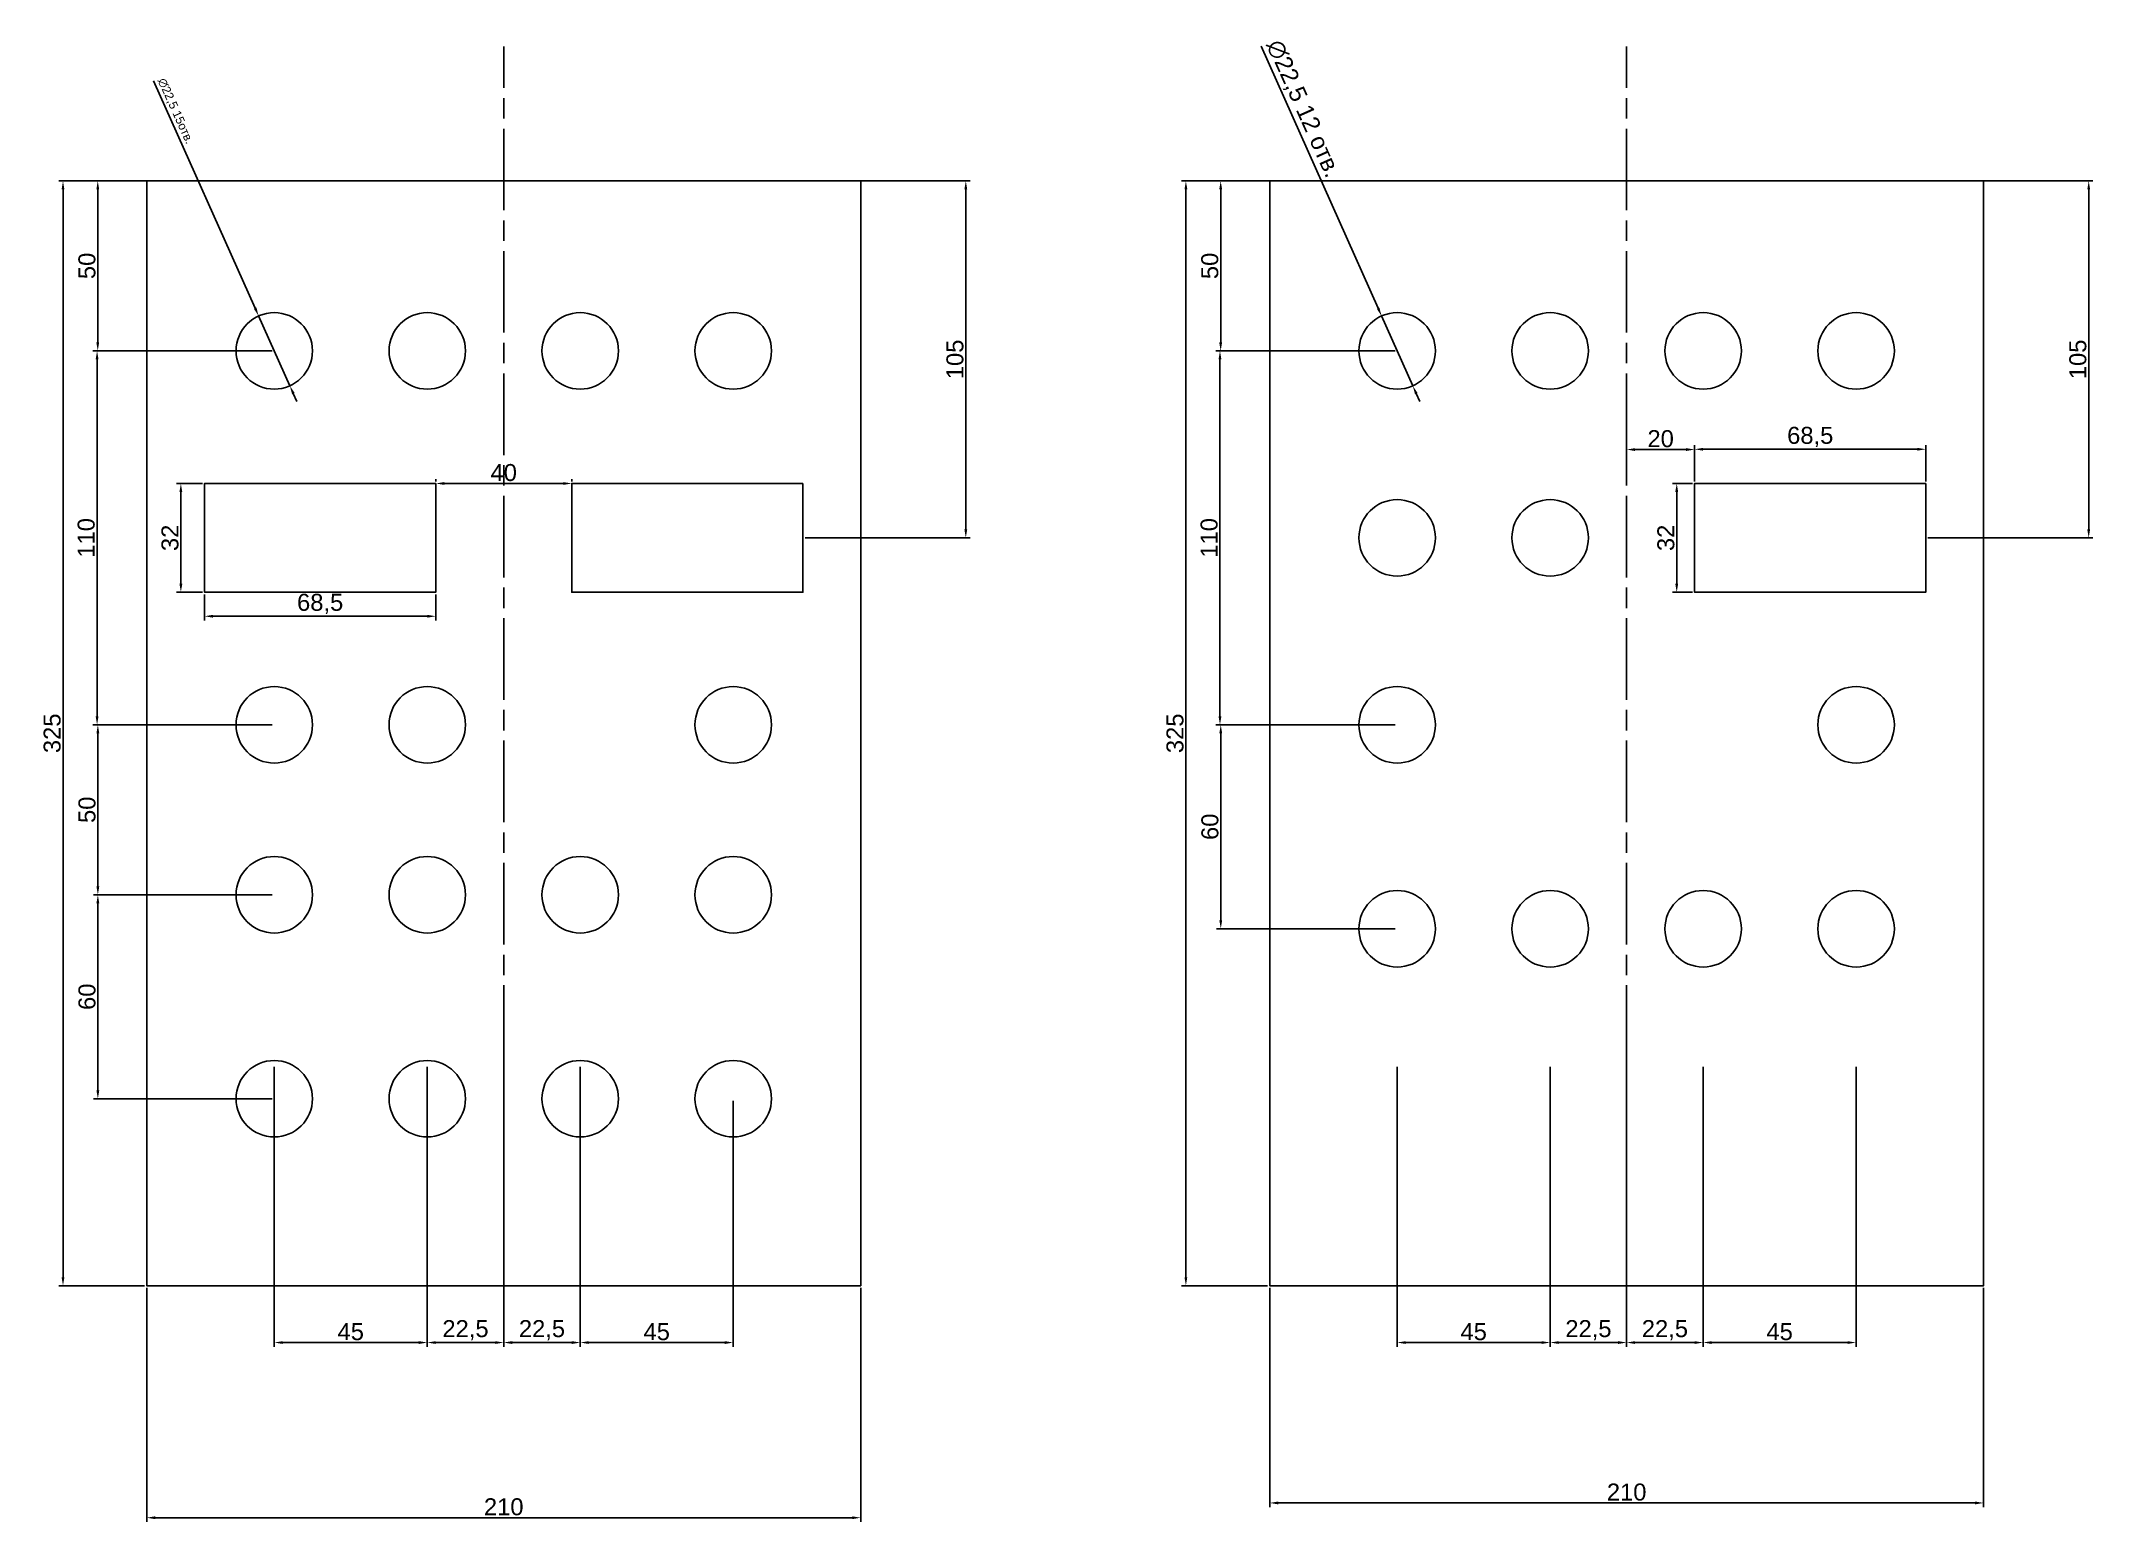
# Model space of a CAD drawing. Header units: millimetres. Extents: x 3430 to 4034, y 561 to 997.
import ezdxf

# ---------------------------------------------------------------- set-up
doc = ezdxf.new("R2010")
doc.units = ezdxf.units.MM
doc.linetypes.add('ACAD_ISO08W100', pattern=[36, 24, -3, 6, -3])
doc.styles.get("Standard").update_dxf_attribs({"font": 'arial.ttf'})
doc.dimstyles.new('ISO-25', dxfattribs={"dimtxt": 2.5, "dimasz": 2.5, "dimexe": 1.25, "dimexo": 0.625, "dimtad": 1, "dimtxsty": 'Standard', "dimcen": 2.5, "dimadec": 0, "dimazin": 0, "dimtfac": 1, "dimtmove": 0, "dimatfit": 3, "dimfxl": 1, "dimarcsym": 0})

# ---------------------------------------------------------------- blocks, each defined once
blk = doc.blocks.new('*D2')
at = {"color": 0, "lineweight": -2, "transparency": 16777216}
for p, q in [((3463.13, 985.02), (3493.02, 918.11)), ((3503.22, 895.29), (3494.04, 915.83)), ((3504.24, 893), (3505.26, 890.72))]:
    blk.add_line(p, q, dxfattribs=at)
at = {"color": 0, "transparency": 16777216}
for points in [[(3493.4, 918.28), (3492.64, 917.94), (3494.04, 915.83)], [(3504.62, 893.17), (3503.86, 892.83), (3503.22, 895.29)]]:
    blk.add_solid(points, dxfattribs=at)
at = {"layer": 'Defpoints', "color": 0, "transparency": 16777216}
for p in [(3494.04, 915.83), (3503.22, 895.29)]:
    blk.add_point(p, dxfattribs=at)
at = {"color": 0, "transparency": 16777216, "insert": (3469.5, 976.07), "char_height": 2.5, "attachment_point": 5, "rotation": 294.07673}
blk.add_mtext('∅22,5 15отв.', dxfattribs=at)
blk = doc.blocks.new('*D3')
at = {"color": 0, "lineweight": -2, "transparency": 16777216}
for p, q in [((3505.51, 955.56), (3445.46, 955.56)), ((3446.71, 953.06), (3446.71, 908.06)), ((3498.01, 905.56), (3445.46, 905.56))]:
    blk.add_line(p, q, dxfattribs=at)
at = {"color": 0, "transparency": 16777216}
for points in [[(3446.3, 953.06), (3447.13, 953.06), (3446.71, 955.56)], [(3446.3, 908.06), (3447.13, 908.06), (3446.71, 905.56)]]:
    blk.add_solid(points, dxfattribs=at)
at = {"layer": 'Defpoints', "color": 0, "transparency": 16777216}
for p in [(3506.13, 955.56), (3446.71, 905.56), (3498.63, 905.56)]:
    blk.add_point(p, dxfattribs=at)
at = {"color": 0, "transparency": 16777216, "insert": (3443.54, 930.56), "char_height": 5, "attachment_point": 5, "rotation": 90}
blk.add_mtext('50', dxfattribs=at)
blk = doc.blocks.new('*D4')
at = {"color": 0, "lineweight": -2, "transparency": 16777216}
for p, q in [((3498.01, 905.56), (3445.26, 905.56)), ((3446.51, 903.06), (3446.51, 798.06)), ((3498.01, 795.56), (3445.26, 795.56))]:
    blk.add_line(p, q, dxfattribs=at)
at = {"color": 0, "transparency": 16777216}
for points in [[(3446.09, 903.06), (3446.93, 903.06), (3446.51, 905.56)], [(3446.09, 798.06), (3446.93, 798.06), (3446.51, 795.56)]]:
    blk.add_solid(points, dxfattribs=at)
at = {"layer": 'Defpoints', "color": 0, "transparency": 16777216}
for p in [(3498.63, 905.56), (3446.51, 795.56), (3498.63, 795.56)]:
    blk.add_point(p, dxfattribs=at)
at = {"color": 0, "transparency": 16777216, "insert": (3443.33, 850.56), "char_height": 5, "attachment_point": 5, "rotation": 90}
blk.add_mtext('110', dxfattribs=at)
blk = doc.blocks.new('*D5')
at = {"color": 0, "lineweight": -2, "transparency": 16777216}
for p, q in [((3498.01, 795.56), (3445.49, 795.56)), ((3446.74, 793.06), (3446.74, 748.06)), ((3498.01, 745.56), (3445.49, 745.56))]:
    blk.add_line(p, q, dxfattribs=at)
at = {"color": 0, "transparency": 16777216}
for points in [[(3446.32, 793.06), (3447.16, 793.06), (3446.74, 795.56)], [(3446.32, 748.06), (3447.16, 748.06), (3446.74, 745.56)]]:
    blk.add_solid(points, dxfattribs=at)
at = {"layer": 'Defpoints', "color": 0, "transparency": 16777216}
for p in [(3498.63, 795.56), (3446.74, 745.56), (3498.63, 745.56)]:
    blk.add_point(p, dxfattribs=at)
at = {"color": 0, "transparency": 16777216, "insert": (3443.56, 770.56), "char_height": 5, "attachment_point": 5, "rotation": 90}
blk.add_mtext('50', dxfattribs=at)
blk = doc.blocks.new('*D6')
at = {"color": 0, "lineweight": -2, "transparency": 16777216}
for p, q in [((3498.01, 745.56), (3445.49, 745.56)), ((3446.74, 743.06), (3446.74, 688.06)), ((3498.01, 685.56), (3445.49, 685.56))]:
    blk.add_line(p, q, dxfattribs=at)
at = {"color": 0, "transparency": 16777216}
for points in [[(3446.32, 743.06), (3447.16, 743.06), (3446.74, 745.56)], [(3446.32, 688.06), (3447.16, 688.06), (3446.74, 685.56)]]:
    blk.add_solid(points, dxfattribs=at)
at = {"layer": 'Defpoints', "color": 0, "transparency": 16777216}
for p in [(3498.63, 745.56), (3446.74, 685.56), (3498.63, 685.56)]:
    blk.add_point(p, dxfattribs=at)
at = {"color": 0, "transparency": 16777216, "insert": (3443.56, 715.56), "char_height": 5, "attachment_point": 5, "rotation": 90}
blk.add_mtext('60', dxfattribs=at)
blk = doc.blocks.new('*D7')
at = {"color": 0, "lineweight": -2, "transparency": 16777216}
for p, q in [((3546.13, 867.18), (3546.13, 867.81)), ((3548.63, 866.56), (3583.63, 866.56)), ((3586.13, 867.18), (3586.13, 867.81))]:
    blk.add_line(p, q, dxfattribs=at)
at = {"color": 0, "transparency": 16777216}
for points in [[(3548.63, 866.97), (3548.63, 866.14), (3546.13, 866.56)], [(3583.63, 866.97), (3583.63, 866.14), (3586.13, 866.56)]]:
    blk.add_solid(points, dxfattribs=at)
at = {"layer": 'Defpoints', "color": 0, "transparency": 16777216}
for p in [(3546.13, 866.56), (3586.13, 866.56), (3586.13, 866.56)]:
    blk.add_point(p, dxfattribs=at)
at = {"color": 0, "transparency": 16777216, "insert": (3566.13, 869.74), "char_height": 5, "attachment_point": 5}
blk.add_mtext('40', dxfattribs=at)
blk = doc.blocks.new('*D8')
at = {"color": 0, "lineweight": -2, "transparency": 16777216}
for p, q in [((3477.51, 866.56), (3469.91, 866.56)), ((3471.16, 864.06), (3471.16, 837.06)), ((3477.51, 834.56), (3469.91, 834.56))]:
    blk.add_line(p, q, dxfattribs=at)
at = {"color": 0, "transparency": 16777216}
for points in [[(3470.75, 864.06), (3471.58, 864.06), (3471.16, 866.56)], [(3470.75, 837.06), (3471.58, 837.06), (3471.16, 834.56)]]:
    blk.add_solid(points, dxfattribs=at)
at = {"layer": 'Defpoints', "color": 0, "transparency": 16777216}
for p in [(3478.13, 866.56), (3471.16, 834.56), (3478.13, 834.56)]:
    blk.add_point(p, dxfattribs=at)
at = {"color": 0, "transparency": 16777216, "insert": (3467.98, 850.56), "char_height": 5, "attachment_point": 5, "rotation": 90}
blk.add_mtext('32', dxfattribs=at)
blk = doc.blocks.new('*D9')
at = {"color": 0, "lineweight": -2, "transparency": 16777216}
for p, q in [((3478.13, 833.93), (3478.13, 826.25)), ((3546.13, 833.93), (3546.13, 826.25)), ((3480.63, 827.5), (3543.63, 827.5))]:
    blk.add_line(p, q, dxfattribs=at)
at = {"color": 0, "transparency": 16777216}
for points in [[(3480.63, 827.91), (3480.63, 827.08), (3478.13, 827.5)], [(3543.63, 827.91), (3543.63, 827.08), (3546.13, 827.5)]]:
    blk.add_solid(points, dxfattribs=at)
at = {"layer": 'Defpoints', "color": 0, "transparency": 16777216}
for p in [(3478.13, 834.56), (3546.13, 834.56), (3546.13, 827.5)]:
    blk.add_point(p, dxfattribs=at)
at = {"color": 0, "transparency": 16777216, "insert": (3512.13, 831.13), "char_height": 5, "width": 7.1999, "attachment_point": 5}
blk.add_mtext('68,5', dxfattribs=at)
blk = doc.blocks.new('*D10')
at = {"color": 0, "lineweight": -2, "transparency": 16777216}
for p, q in [((3671.76, 955.56), (3703.3, 955.56)), ((3702.05, 853.06), (3702.05, 953.06)), ((3654.76, 850.56), (3703.3, 850.56))]:
    blk.add_line(p, q, dxfattribs=at)
at = {"color": 0, "transparency": 16777216}
for points in [[(3701.63, 953.06), (3702.47, 953.06), (3702.05, 955.56)], [(3701.63, 853.06), (3702.47, 853.06), (3702.05, 850.56)]]:
    blk.add_solid(points, dxfattribs=at)
at = {"layer": 'Defpoints', "color": 0, "transparency": 16777216}
for p in [(3671.13, 955.56), (3702.05, 955.56), (3654.13, 850.56)]:
    blk.add_point(p, dxfattribs=at)
at = {"color": 0, "transparency": 16777216, "insert": (3698.87, 903.06), "char_height": 5, "attachment_point": 5, "rotation": 90}
blk.add_mtext('105', dxfattribs=at)
blk = doc.blocks.new('*D11')
at = {"color": 0, "lineweight": -2, "transparency": 16777216}
for p, q in [((3460.51, 955.56), (3435.24, 955.56)), ((3436.49, 953.06), (3436.49, 633.06)), ((3460.51, 630.56), (3435.24, 630.56))]:
    blk.add_line(p, q, dxfattribs=at)
at = {"color": 0, "transparency": 16777216}
for points in [[(3436.07, 953.06), (3436.91, 953.06), (3436.49, 955.56)], [(3436.07, 633.06), (3436.91, 633.06), (3436.49, 630.56)]]:
    blk.add_solid(points, dxfattribs=at)
at = {"layer": 'Defpoints', "color": 0, "transparency": 16777216}
for p in [(3461.13, 955.56), (3436.49, 630.56), (3461.13, 630.56)]:
    blk.add_point(p, dxfattribs=at)
at = {"color": 0, "transparency": 16777216, "insert": (3433.31, 793.06), "char_height": 5, "attachment_point": 5, "rotation": 90}
blk.add_mtext('325', dxfattribs=at)
blk = doc.blocks.new('*D12')
at = {"color": 0, "lineweight": -2, "transparency": 16777216}
for p, q in [((3566.13, 694.93), (3566.13, 612.59)), ((3588.63, 684.93), (3588.63, 612.59)), ((3568.63, 613.84), (3586.13, 613.84))]:
    blk.add_line(p, q, dxfattribs=at)
at = {"color": 0, "transparency": 16777216}
for points in [[(3568.63, 614.25), (3568.63, 613.42), (3566.13, 613.84)], [(3586.13, 614.25), (3586.13, 613.42), (3588.63, 613.84)]]:
    blk.add_solid(points, dxfattribs=at)
at = {"layer": 'Defpoints', "color": 0, "transparency": 16777216}
for p in [(3566.13, 695.56), (3588.63, 685.56), (3588.63, 613.84)]:
    blk.add_point(p, dxfattribs=at)
at = {"color": 0, "transparency": 16777216, "insert": (3577.38, 617.47), "char_height": 5, "attachment_point": 5}
blk.add_mtext('22,5', dxfattribs=at)
blk = doc.blocks.new('*D13')
at = {"color": 0, "lineweight": -2, "transparency": 16777216}
for p, q in [((3588.63, 694.93), (3588.63, 612.59)), ((3633.63, 684.93), (3633.63, 612.59)), ((3591.13, 613.84), (3631.13, 613.84))]:
    blk.add_line(p, q, dxfattribs=at)
at = {"color": 0, "transparency": 16777216}
for points in [[(3591.13, 614.25), (3591.13, 613.42), (3588.63, 613.84)], [(3631.13, 614.25), (3631.13, 613.42), (3633.63, 613.84)]]:
    blk.add_solid(points, dxfattribs=at)
at = {"layer": 'Defpoints', "color": 0, "transparency": 16777216}
for p in [(3588.63, 695.56), (3633.63, 685.56), (3633.63, 613.84)]:
    blk.add_point(p, dxfattribs=at)
at = {"color": 0, "transparency": 16777216, "insert": (3611.13, 617.01), "char_height": 5, "attachment_point": 5}
blk.add_mtext('45', dxfattribs=at)
blk = doc.blocks.new('*D14')
at = {"color": 0, "lineweight": -2, "transparency": 16777216}
for p, q in [((3566.13, 694.93), (3566.13, 612.59)), ((3543.63, 684.93), (3543.63, 612.59)), ((3546.13, 613.84), (3563.63, 613.84))]:
    blk.add_line(p, q, dxfattribs=at)
at = {"color": 0, "transparency": 16777216}
for points in [[(3546.13, 614.25), (3546.13, 613.42), (3543.63, 613.84)], [(3563.63, 614.25), (3563.63, 613.42), (3566.13, 613.84)]]:
    blk.add_solid(points, dxfattribs=at)
at = {"layer": 'Defpoints', "color": 0, "transparency": 16777216}
for p in [(3566.13, 695.56), (3543.63, 685.56), (3566.13, 613.84)]:
    blk.add_point(p, dxfattribs=at)
at = {"color": 0, "transparency": 16777216, "insert": (3554.88, 617.47), "char_height": 5, "attachment_point": 5}
blk.add_mtext('22,5', dxfattribs=at)
blk = doc.blocks.new('*D15')
at = {"color": 0, "lineweight": -2, "transparency": 16777216}
for p, q in [((3498.63, 694.93), (3498.63, 612.59)), ((3543.63, 694.93), (3543.63, 612.59)), ((3501.13, 613.84), (3541.13, 613.84))]:
    blk.add_line(p, q, dxfattribs=at)
at = {"color": 0, "transparency": 16777216}
for points in [[(3501.13, 614.25), (3501.13, 613.42), (3498.63, 613.84)], [(3541.13, 614.25), (3541.13, 613.42), (3543.63, 613.84)]]:
    blk.add_solid(points, dxfattribs=at)
at = {"layer": 'Defpoints', "color": 0, "transparency": 16777216}
for p in [(3498.63, 695.56), (3543.63, 695.56), (3543.63, 613.84)]:
    blk.add_point(p, dxfattribs=at)
at = {"color": 0, "transparency": 16777216, "insert": (3521.13, 617.01), "char_height": 5, "attachment_point": 5}
blk.add_mtext('45', dxfattribs=at)
blk = doc.blocks.new('*D18')
at = {"color": 0, "lineweight": -2, "transparency": 16777216}
for p, q in [((3788.9, 995.17), (3823.33, 918.11)), ((3833.53, 895.29), (3824.35, 915.83)), ((3834.55, 893), (3835.57, 890.72))]:
    blk.add_line(p, q, dxfattribs=at)
at = {"color": 0, "transparency": 16777216}
for points in [[(3823.71, 918.28), (3822.95, 917.94), (3824.35, 915.83)], [(3834.93, 893.17), (3834.17, 892.83), (3833.53, 895.29)]]:
    blk.add_solid(points, dxfattribs=at)
at = {"layer": 'Defpoints', "color": 0, "transparency": 16777216}
for p in [(3824.35, 915.83), (3833.53, 895.29)]:
    blk.add_point(p, dxfattribs=at)
at = {"color": 0, "transparency": 16777216, "insert": (3801.21, 976.7), "char_height": 5, "attachment_point": 5, "rotation": 294.07673}
blk.add_mtext('∅22,5 12 отв.', dxfattribs=at)
blk = doc.blocks.new('*D17')
at = {"color": 0, "lineweight": -2, "transparency": 16777216}
for p, q in [((3835.81, 955.56), (3775.77, 955.56)), ((3777.02, 953.06), (3777.02, 908.06)), ((3828.31, 905.56), (3775.77, 905.56))]:
    blk.add_line(p, q, dxfattribs=at)
at = {"color": 0, "transparency": 16777216}
for points in [[(3776.6, 953.06), (3777.44, 953.06), (3777.02, 955.56)], [(3776.6, 908.06), (3777.44, 908.06), (3777.02, 905.56)]]:
    blk.add_solid(points, dxfattribs=at)
at = {"layer": 'Defpoints', "color": 0, "transparency": 16777216}
for p in [(3836.44, 955.56), (3777.02, 905.56), (3828.94, 905.56)]:
    blk.add_point(p, dxfattribs=at)
at = {"color": 0, "transparency": 16777216, "insert": (3773.84, 930.56), "char_height": 5, "attachment_point": 5, "rotation": 90}
blk.add_mtext('50', dxfattribs=at)
blk = doc.blocks.new('*D19')
at = {"color": 0, "lineweight": -2, "transparency": 16777216}
for p, q in [((3828.31, 905.56), (3775.56, 905.56)), ((3776.81, 903.06), (3776.81, 798.06)), ((3828.31, 795.56), (3775.56, 795.56))]:
    blk.add_line(p, q, dxfattribs=at)
at = {"color": 0, "transparency": 16777216}
for points in [[(3776.4, 903.06), (3777.23, 903.06), (3776.81, 905.56)], [(3776.4, 798.06), (3777.23, 798.06), (3776.81, 795.56)]]:
    blk.add_solid(points, dxfattribs=at)
at = {"layer": 'Defpoints', "color": 0, "transparency": 16777216}
for p in [(3828.94, 905.56), (3776.81, 795.56), (3828.94, 795.56)]:
    blk.add_point(p, dxfattribs=at)
at = {"color": 0, "transparency": 16777216, "insert": (3773.64, 850.56), "char_height": 5, "attachment_point": 5, "rotation": 90}
blk.add_mtext('110', dxfattribs=at)
blk = doc.blocks.new('*D20')
at = {"color": 0, "lineweight": -2, "transparency": 16777216}
for p, q in [((3828.31, 795.56), (3775.8, 795.56)), ((3777.05, 793.06), (3777.05, 738.06)), ((3828.31, 735.56), (3775.8, 735.56))]:
    blk.add_line(p, q, dxfattribs=at)
at = {"color": 0, "transparency": 16777216}
for points in [[(3776.63, 793.06), (3777.46, 793.06), (3777.05, 795.56)], [(3776.63, 738.06), (3777.46, 738.06), (3777.05, 735.56)]]:
    blk.add_solid(points, dxfattribs=at)
at = {"layer": 'Defpoints', "color": 0, "transparency": 16777216}
for p in [(3828.94, 795.56), (3777.05, 735.56), (3828.94, 735.56)]:
    blk.add_point(p, dxfattribs=at)
at = {"color": 0, "transparency": 16777216, "insert": (3773.87, 765.56), "char_height": 5, "attachment_point": 5, "rotation": 90}
blk.add_mtext('60', dxfattribs=at)
blk = doc.blocks.new('*D21')
at = {"color": 0, "lineweight": -2, "transparency": 16777216}
for p, q in [((4002.06, 955.56), (4033.6, 955.56)), ((4032.35, 853.06), (4032.35, 953.06)), ((3985.06, 850.56), (4033.6, 850.56))]:
    blk.add_line(p, q, dxfattribs=at)
at = {"color": 0, "transparency": 16777216}
for points in [[(4031.94, 953.06), (4032.77, 953.06), (4032.35, 955.56)], [(4031.94, 853.06), (4032.77, 853.06), (4032.35, 850.56)]]:
    blk.add_solid(points, dxfattribs=at)
at = {"layer": 'Defpoints', "color": 0, "transparency": 16777216}
for p in [(4001.44, 955.56), (4032.35, 955.56), (3984.44, 850.56)]:
    blk.add_point(p, dxfattribs=at)
at = {"color": 0, "transparency": 16777216, "insert": (4029.18, 903.06), "char_height": 5, "attachment_point": 5, "rotation": 90}
blk.add_mtext('105', dxfattribs=at)
blk = doc.blocks.new('*D22')
at = {"color": 0, "lineweight": -2, "transparency": 16777216}
for p, q in [((3790.81, 955.56), (3765.54, 955.56)), ((3766.79, 953.06), (3766.79, 633.06)), ((3790.81, 630.56), (3765.54, 630.56))]:
    blk.add_line(p, q, dxfattribs=at)
at = {"color": 0, "transparency": 16777216}
for points in [[(3766.38, 953.06), (3767.21, 953.06), (3766.79, 955.56)], [(3766.38, 633.06), (3767.21, 633.06), (3766.79, 630.56)]]:
    blk.add_solid(points, dxfattribs=at)
at = {"layer": 'Defpoints', "color": 0, "transparency": 16777216}
for p in [(3791.44, 955.56), (3766.79, 630.56), (3791.44, 630.56)]:
    blk.add_point(p, dxfattribs=at)
at = {"color": 0, "transparency": 16777216, "insert": (3763.61, 793.06), "char_height": 5, "attachment_point": 5, "rotation": 90}
blk.add_mtext('325', dxfattribs=at)
blk = doc.blocks.new('*D23')
at = {"color": 0, "lineweight": -2, "transparency": 16777216}
for p, q in [((3896.44, 694.93), (3896.44, 612.59)), ((3918.94, 694.93), (3918.94, 612.59)), ((3898.94, 613.84), (3916.44, 613.84))]:
    blk.add_line(p, q, dxfattribs=at)
at = {"color": 0, "transparency": 16777216}
for points in [[(3898.94, 614.25), (3898.94, 613.42), (3896.44, 613.84)], [(3916.44, 614.25), (3916.44, 613.42), (3918.94, 613.84)]]:
    blk.add_solid(points, dxfattribs=at)
at = {"layer": 'Defpoints', "color": 0, "transparency": 16777216}
for p in [(3896.44, 695.56), (3918.94, 695.56), (3918.94, 613.84)]:
    blk.add_point(p, dxfattribs=at)
at = {"color": 0, "transparency": 16777216, "insert": (3907.69, 617.47), "char_height": 5, "attachment_point": 5}
blk.add_mtext('22,5', dxfattribs=at)
blk = doc.blocks.new('*D24')
at = {"color": 0, "lineweight": -2, "transparency": 16777216}
for p, q in [((3918.94, 694.93), (3918.94, 612.59)), ((3963.94, 694.93), (3963.94, 612.59)), ((3921.44, 613.84), (3961.44, 613.84))]:
    blk.add_line(p, q, dxfattribs=at)
at = {"color": 0, "transparency": 16777216}
for points in [[(3921.44, 614.25), (3921.44, 613.42), (3918.94, 613.84)], [(3961.44, 614.25), (3961.44, 613.42), (3963.94, 613.84)]]:
    blk.add_solid(points, dxfattribs=at)
at = {"layer": 'Defpoints', "color": 0, "transparency": 16777216}
for p in [(3918.94, 695.56), (3963.94, 695.56), (3963.94, 613.84)]:
    blk.add_point(p, dxfattribs=at)
at = {"color": 0, "transparency": 16777216, "insert": (3941.44, 617.01), "char_height": 5, "attachment_point": 5}
blk.add_mtext('45', dxfattribs=at)
blk = doc.blocks.new('*D25')
at = {"color": 0, "lineweight": -2, "transparency": 16777216}
for p, q in [((3873.94, 694.93), (3873.94, 612.59)), ((3896.44, 694.93), (3896.44, 612.59)), ((3876.44, 613.84), (3893.94, 613.84))]:
    blk.add_line(p, q, dxfattribs=at)
at = {"color": 0, "transparency": 16777216}
for points in [[(3876.44, 614.25), (3876.44, 613.42), (3873.94, 613.84)], [(3893.94, 614.25), (3893.94, 613.42), (3896.44, 613.84)]]:
    blk.add_solid(points, dxfattribs=at)
at = {"layer": 'Defpoints', "color": 0, "transparency": 16777216}
for p in [(3873.94, 695.56), (3896.44, 695.56), (3896.44, 613.84)]:
    blk.add_point(p, dxfattribs=at)
at = {"color": 0, "transparency": 16777216, "insert": (3885.19, 617.47), "char_height": 5, "attachment_point": 5}
blk.add_mtext('22,5', dxfattribs=at)
blk = doc.blocks.new('*D16')
at = {"color": 0, "lineweight": -2, "transparency": 16777216}
for p, q in [((3828.94, 694.93), (3828.94, 612.59)), ((3873.94, 694.93), (3873.94, 612.59)), ((3831.44, 613.84), (3871.44, 613.84))]:
    blk.add_line(p, q, dxfattribs=at)
at = {"color": 0, "transparency": 16777216}
for points in [[(3831.44, 614.25), (3831.44, 613.42), (3828.94, 613.84)], [(3871.44, 614.25), (3871.44, 613.42), (3873.94, 613.84)]]:
    blk.add_solid(points, dxfattribs=at)
at = {"layer": 'Defpoints', "color": 0, "transparency": 16777216}
for p in [(3828.94, 695.56), (3873.94, 695.56), (3873.94, 613.84)]:
    blk.add_point(p, dxfattribs=at)
at = {"color": 0, "transparency": 16777216, "insert": (3851.44, 617.01), "char_height": 5, "attachment_point": 5}
blk.add_mtext('45', dxfattribs=at)
blk = doc.blocks.new('*D26')
at = {"color": 0, "lineweight": -2, "transparency": 16777216}
for p, q in [((3896.44, 867.18), (3896.44, 877.78)), ((3913.94, 876.53), (3898.94, 876.53)), ((3916.44, 867.18), (3916.44, 877.78))]:
    blk.add_line(p, q, dxfattribs=at)
at = {"color": 0, "transparency": 16777216}
for points in [[(3898.94, 876.95), (3898.94, 876.11), (3896.44, 876.53)], [(3913.94, 876.95), (3913.94, 876.11), (3916.44, 876.53)]]:
    blk.add_solid(points, dxfattribs=at)
at = {"layer": 'Defpoints', "color": 0, "transparency": 16777216}
for p in [(3896.44, 876.53), (3896.44, 866.56), (3916.44, 866.56)]:
    blk.add_point(p, dxfattribs=at)
at = {"color": 0, "transparency": 16777216, "insert": (3906.44, 879.71), "char_height": 5, "attachment_point": 5}
blk.add_mtext('20', dxfattribs=at)
blk = doc.blocks.new('*D27')
at = {"color": 0, "lineweight": -2, "transparency": 16777216}
for p, q in [((3916.44, 867.18), (3916.44, 877.87)), ((3918.94, 876.62), (3981.94, 876.62)), ((3984.44, 867.18), (3984.44, 877.87))]:
    blk.add_line(p, q, dxfattribs=at)
at = {"color": 0, "transparency": 16777216}
for points in [[(3918.94, 877.04), (3918.94, 876.2), (3916.44, 876.62)], [(3981.94, 877.04), (3981.94, 876.2), (3984.44, 876.62)]]:
    blk.add_solid(points, dxfattribs=at)
at = {"layer": 'Defpoints', "color": 0, "transparency": 16777216}
for p in [(3984.44, 876.62), (3916.44, 866.56), (3984.44, 866.56)]:
    blk.add_point(p, dxfattribs=at)
at = {"color": 0, "transparency": 16777216, "insert": (3950.44, 880.25), "char_height": 5, "attachment_point": 5}
blk.add_mtext('68,5', dxfattribs=at)
blk = doc.blocks.new('*D28')
at = {"color": 0, "lineweight": -2, "transparency": 16777216}
for p, q in [((3915.81, 866.56), (3909.92, 866.56)), ((3911.17, 864.06), (3911.17, 837.06)), ((3915.81, 834.56), (3909.92, 834.56))]:
    blk.add_line(p, q, dxfattribs=at)
at = {"color": 0, "transparency": 16777216}
for points in [[(3910.75, 864.06), (3911.58, 864.06), (3911.17, 866.56)], [(3910.75, 837.06), (3911.58, 837.06), (3911.17, 834.56)]]:
    blk.add_solid(points, dxfattribs=at)
at = {"layer": 'Defpoints', "color": 0, "transparency": 16777216}
for p in [(3916.44, 866.56), (3911.17, 834.56), (3916.44, 834.56)]:
    blk.add_point(p, dxfattribs=at)
at = {"color": 0, "transparency": 16777216, "insert": (3907.99, 850.56), "char_height": 5, "attachment_point": 5, "rotation": 90}
blk.add_mtext('32', dxfattribs=at)
blk = doc.blocks.new('*D29')
at = {"color": 0, "lineweight": -2, "transparency": 16777216}
for p, q in [((3461.13, 629.93), (3461.13, 561.06)), ((3671.13, 629.93), (3671.13, 561.06)), ((3463.63, 562.31), (3668.63, 562.31))]:
    blk.add_line(p, q, dxfattribs=at)
at = {"color": 0, "transparency": 16777216}
for points in [[(3463.63, 562.73), (3463.63, 561.89), (3461.13, 562.31)], [(3668.63, 562.73), (3668.63, 561.89), (3671.13, 562.31)]]:
    blk.add_solid(points, dxfattribs=at)
at = {"layer": 'Defpoints', "color": 0, "transparency": 16777216}
for p in [(3461.13, 630.56), (3671.13, 630.56), (3671.13, 562.31)]:
    blk.add_point(p, dxfattribs=at)
at = {"color": 0, "transparency": 16777216, "insert": (3566.13, 565.49), "char_height": 5, "attachment_point": 5}
blk.add_mtext('210', dxfattribs=at)
blk = doc.blocks.new('*D30')
at = {"color": 0, "lineweight": -2, "transparency": 16777216}
for p, q in [((3791.44, 629.93), (3791.44, 565.4)), ((4001.44, 629.93), (4001.44, 565.4)), ((3793.94, 566.65), (3998.94, 566.65))]:
    blk.add_line(p, q, dxfattribs=at)
at = {"color": 0, "transparency": 16777216}
for points in [[(3793.94, 567.07), (3793.94, 566.23), (3791.44, 566.65)], [(3998.94, 567.07), (3998.94, 566.23), (4001.44, 566.65)]]:
    blk.add_solid(points, dxfattribs=at)
at = {"layer": 'Defpoints', "color": 0, "transparency": 16777216}
for p in [(3791.44, 630.56), (4001.44, 630.56), (4001.44, 566.65)]:
    blk.add_point(p, dxfattribs=at)
at = {"color": 0, "transparency": 16777216, "insert": (3896.44, 569.83), "char_height": 5, "attachment_point": 5}
blk.add_mtext('210', dxfattribs=at)

msp = doc.modelspace()

# ---------------------------------------------------------------- linework, layer by layer
at = {"linetype": 'ACAD_ISO08W100'}
for p, q in [((3566.134, 622.923), (3566.134, 995.111)), ((3896.438, 622.923), (3896.438, 995.111))]:
    msp.add_line(p, q, dxfattribs=at)
for p, q in [((3461.134, 955.558), (3685.176, 955.558)), ((3791.438, 955.558), (4015.481, 955.558))]:
    msp.add_line(p, q)
for points in [[(3671.134, 955.558), (3461.134, 955.558), (3461.134, 630.558), (3671.134, 630.558)], [(4001.438, 955.558), (3791.438, 955.558), (3791.438, 630.558), (4001.438, 630.558)], [(3546.134, 866.558), (3478.134, 866.558), (3478.134, 834.558), (3546.134, 834.558)], [(3654.134, 866.558), (3586.134, 866.558), (3586.134, 834.558), (3654.134, 834.558)], [(3984.438, 866.558), (3916.438, 866.558), (3916.438, 834.558), (3984.438, 834.558)]]:
    msp.add_lwpolyline(points, close=True)
for centre in [(3498.634, 905.558), (3543.634, 905.558), (3588.634, 905.558), (3633.634, 905.558), (3828.938, 905.558), (3873.938, 905.558), (3918.938, 905.558), (3963.938, 905.558), (3828.938, 850.558), (3873.938, 850.558), (3498.634, 795.558), (3543.634, 795.558), (3633.634, 795.558), (3828.938, 795.558), (3963.938, 795.558), (3498.634, 745.558), (3543.634, 745.558), (3588.634, 745.558), (3633.634, 745.558), (3828.938, 735.558), (3873.938, 735.558), (3918.938, 735.558), (3963.938, 735.558), (3498.634, 685.558), (3543.634, 685.558), (3588.634, 685.558), (3633.634, 685.558)]:
    msp.add_circle(centre, 11.25)

# ---------------------------------------------------------------- dimensions: what is measured, and where the dimension line sits
dim = msp.add_diameter_dim_2p(p1=(3833.528, 895.287), p2=(3824.349, 915.829), text='<> 12 отв.', dimstyle='ISO-25', override={"dimtxt": 5})
dim.commit()
dim.dimension.update_dxf_attribs({"geometry": '*D18', "text_midpoint": (3797.825, 975.19), "dimtype": 163})
dim = msp.add_diameter_dim_2p(p1=(3503.223, 895.287), p2=(3494.044, 915.829), text='<> 15отв.', dimstyle='ISO-25')
dim.commit()
dim.dimension.update_dxf_attribs({"geometry": '*D2', "text_midpoint": (3467.52, 975.19), "dimtype": 163})
for base, p1, p2, picture, middle in [((3436.489, 630.558), (3461.134, 955.558), (3461.134, 630.558), '*D11', (3433.309, 793.058)), ((3446.714, 905.558), (3506.134, 955.558), (3498.634, 905.558), '*D3', (3443.536, 930.558)), ((3702.049, 955.558), (3654.134, 850.558), (3671.134, 955.558), '*D10', (3698.871, 903.058)), ((3766.794, 630.558), (3791.438, 955.558), (3791.438, 630.558), '*D22', (3763.614, 793.058)), ((3777.018, 905.558), (3836.438, 955.558), (3828.938, 905.558), '*D17', (3773.84, 930.558)), ((4032.353, 955.558), (3984.438, 850.558), (4001.438, 955.558), '*D21', (4029.176, 903.058)), ((3446.509, 795.558), (3498.634, 905.558), (3498.634, 795.558), '*D4', (3443.332, 850.558)), ((3776.814, 795.558), (3828.938, 905.558), (3828.938, 795.558), '*D19', (3773.636, 850.558)), ((3471.163, 834.558), (3478.134, 866.558), (3478.134, 834.558), '*D8', (3467.984, 850.558)), ((3911.165, 834.558), (3916.438, 866.558), (3916.438, 834.558), '*D28', (3907.986, 850.558)), ((3446.741, 745.558), (3498.634, 795.558), (3498.634, 745.558), '*D5', (3443.563, 770.558)), ((3777.046, 735.558), (3828.938, 795.558), (3828.938, 735.558), '*D20', (3773.868, 765.558)), ((3446.741, 685.558), (3498.634, 745.558), (3498.634, 685.558), '*D6', (3443.563, 715.558))]:
    dim = msp.add_linear_dim(base=base, p1=p1, p2=p2, angle=90, dimstyle='ISO-25', override={"dimtxt": 5})
    dim.commit()
    dim.dimension.update_dxf_attribs({"geometry": picture, "text_midpoint": middle})
for base, p1, p2, picture, middle in [((3896.438, 876.529), (3916.438, 866.558), (3896.438, 866.558), '*D26', (3906.438, 879.707)), ((3586.134, 866.558), (3546.134, 866.558), (3586.134, 866.558), '*D7', (3566.134, 869.736)), ((3543.634, 613.838), (3498.634, 695.558), (3543.634, 695.558), '*D15', (3521.134, 617.006)), ((3566.134, 613.838), (3543.634, 685.558), (3566.134, 695.558), '*D14', (3554.884, 617.468)), ((3588.634, 613.838), (3566.134, 695.558), (3588.634, 685.558), '*D12', (3577.384, 617.468)), ((3633.634, 613.838), (3588.634, 695.558), (3633.634, 685.558), '*D13', (3611.134, 617.006)), ((3873.938, 613.838), (3828.938, 695.558), (3873.938, 695.558), '*D16', (3851.438, 617.006)), ((3896.438, 613.838), (3873.938, 695.558), (3896.438, 695.558), '*D25', (3885.188, 617.468)), ((3918.938, 613.838), (3896.438, 695.558), (3918.938, 695.558), '*D23', (3907.688, 617.468)), ((3963.938, 613.838), (3918.938, 695.558), (3963.938, 695.558), '*D24', (3941.438, 617.006)), ((3671.134, 562.309), (3461.134, 630.558), (3671.134, 630.558), '*D29', (3566.134, 565.487)), ((4001.438, 566.649), (3791.438, 630.558), (4001.438, 630.558), '*D30', (3896.438, 569.827))]:
    dim = msp.add_linear_dim(base=base, p1=p1, p2=p2, dimstyle='ISO-25', override={"dimtxt": 5})
    dim.commit()
    dim.dimension.update_dxf_attribs({"geometry": picture, "text_midpoint": middle})
for base, p1, p2, text, picture, middle in [((3984.438, 876.619), (3916.438, 866.558), (3984.438, 866.558), '<>,5', '*D27', (3950.438, 880.249)), ((3546.134, 827.496), (3478.134, 834.558), (3546.134, 834.558), '68,5', '*D9', (3512.134, 831.126))]:
    dim = msp.add_linear_dim(base=base, p1=p1, p2=p2, text=text, dimstyle='ISO-25', override={"dimtxt": 5})
    dim.commit()
    dim.dimension.update_dxf_attribs({"geometry": picture, "text_midpoint": middle})

doc.saveas('drawing.dxf')
